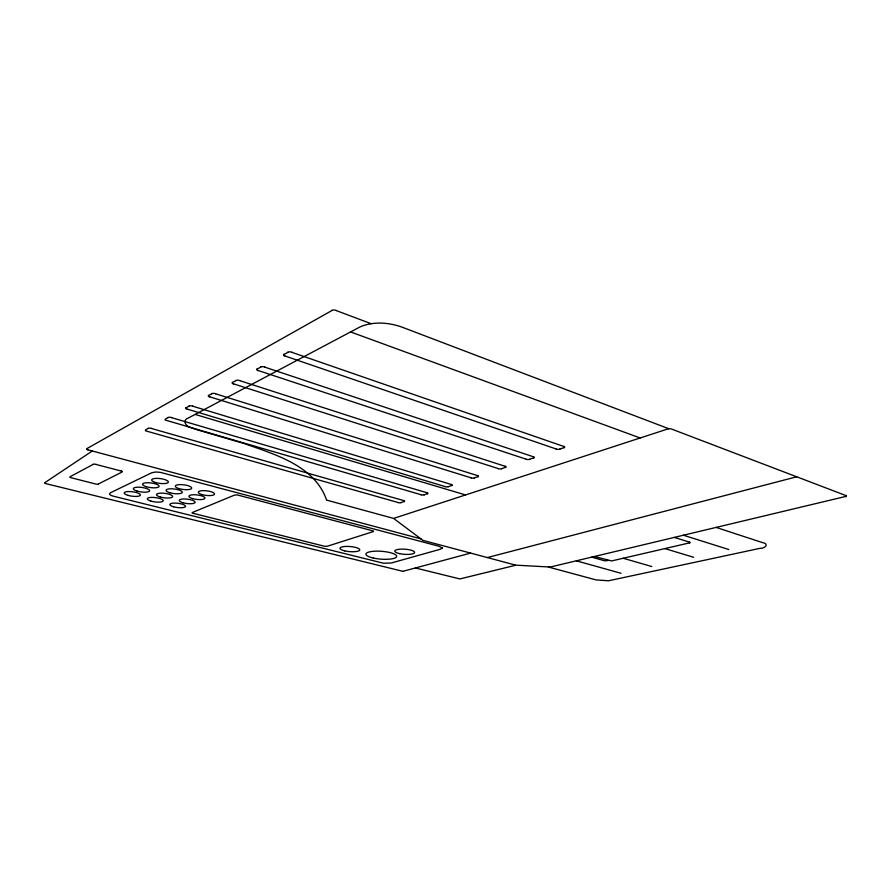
<?xml version="1.0" encoding="UTF-8"?>
<svg xmlns="http://www.w3.org/2000/svg" width="891" height="891" viewBox="0 0 891 891"><rect width="100%" height="100%" fill="white"/><g stroke="black" fill="none" stroke-linecap="round" stroke-linejoin="round"><path stroke-width="1.34" d="M192.233 512.559L234.389 495.162L237.173 494.895L373.485 531.025M373.463 531.537L327.576 546.161L324.937 546.361L192.211 513.082M44.717 482.744L92.296 450.991M86.705 448.719L331.897 310.536M145.489 429.908L148.173 428.437M165.281 419.126L168.109 417.578M186.13 407.766L189.115 406.14M208.739 395.448L211.902 393.722M232.662 382.417L236.004 380.591M257.299 368.985L260.84 367.059M284.162 354.362L287.916 352.313M70.01 476.785L93.087 464.411M98.433 483.969L122.134 471.996M401.039 502.58L404.191 501.522M424.127 494.795L427.424 493.692M448.284 486.653L451.726 485.495M474.302 477.877L477.921 476.663M501.622 468.677L505.42 467.396M529.555 459.255L533.542 457.918M559.737 449.086L563.936 447.661M394.234 518.206L667.749 428.972A2.64 0.924 0.1 0 1 671.469 429.017L845.86 495.541M403.222 571.242L470.604 553.099M487.344 557.566L796.699 476.785M845.314 496.543L550.304 567.032L516.012 565.172L459.89 578.938L415.384 567.968M608.275 560.472L604.677 560.818L591.702 557.142M689.333 542.92L611.627 560.94L594.375 556.507M402.855 571.32L45.987 483.668A2.406 0.646 8.5 0 1 44.851 483.334M668.829 428.749L402.253 327.22C388.855 322.408 373.14 321.116 359.875 326.997L188.614 417.868C181.708 420.006 185.874 426.889 191.175 427.635A37.366 12.463 7.4 0 0 199.25 430.42L244.156 443.54C274.762 454.388 314.712 465.681 326.462 499.773M96.105 464.467L121.02 470.983M393.844 518.484L327.431 500.33A2.138 0.624 5.2 0 1 326.741 500.074M87.942 449.832L420.886 538.843M515.432 565.061L423.102 540.414M548.444 567.044L596.079 579.907L608.486 580.787L760.001 548.344C765.191 548.611 769.646 543.621 762.273 542.53L716.119 527.416M576.354 560.818L621.016 573.281M398.077 502.513L146.647 431.121A2.751 0.869 8.2 0 1 145.3 430.643M151.492 428.493L403.734 500.597M623.21 558.267L651.755 566.509M421.087 494.728L166.417 420.396A2.807 0.924 8 0 1 165.035 419.884M171.529 417.634L427.001 492.734M195.118 414.415L465.525 494.939M187.244 409.103L445.166 486.586M192.623 406.185L451.358 484.492M664.909 548.589L693.621 557.287M209.831 396.851L471.094 477.821M215.511 393.766L477.598 475.616M674.309 537.407L689.489 542.14M683.408 535.224L728.793 549.535M233.709 383.898L498.336 468.61M239.735 380.635L505.164 466.305M258.312 370.556L526.169 459.199M264.683 367.103L533.341 456.771M285.12 356.021L556.251 449.019M291.892 352.346L563.814 446.469M350.586 331.931L640.128 437.971M336.219 310.558L371.269 323.745M394.022 518.74L422.735 540.224M689.901 542.842A2.25 0.613 0.7 0 1 689.478 542.964M689.645 542.107A2.25 0.613 0.7 0 1 689.946 542.218M452.205 485.417A2.461 0.768 3.6 0 1 451.915 485.55M451.503 484.448A2.461 0.768 3.6 0 1 452.16 484.726M448.474 486.709A2.45 0.757 3.7 0 1 445.021 486.642M147.939 428.371A2.751 0.88 8.1 0 1 151.615 428.437M427.847 493.636A2.406 0.724 4 0 1 427.602 493.737M427.134 492.678A2.406 0.724 4 0 1 427.803 492.957M424.316 494.85A2.395 0.724 4 0 1 420.942 494.772M404.559 501.488A2.35 0.702 4.3 0 1 404.369 501.566M403.857 500.553A2.35 0.702 4.3 0 1 404.525 500.82M401.228 502.635A2.35 0.691 4.3 0 1 397.943 502.557M506.01 467.263A2.584 0.846 2.9 0 1 505.609 467.452M505.32 466.249A2.584 0.846 2.9 0 1 505.999 466.572M501.811 468.733A2.573 0.835 2.9 0 1 498.169 468.666M534.21 457.74A2.651 0.88 2.4 0 1 533.731 457.974M533.509 456.715A2.651 0.88 2.4 0 1 534.188 457.05M529.744 459.322A2.64 0.88 2.5 0 1 526.002 459.255M478.456 476.562A2.517 0.802 3.3 0 1 478.099 476.718M477.754 475.571A2.517 0.802 3.3 0 1 478.434 475.883M474.491 477.944A2.517 0.791 3.3 0 1 470.949 477.866M564.682 447.449A2.729 0.924 1.9 0 1 564.126 447.728M563.992 446.402A2.729 0.924 1.9 0 1 564.671 446.759M559.927 449.142A2.718 0.924 2 0 1 556.084 449.086M284.964 356.099A3.185 1.236 7 0 1 283.605 355.297M283.494 354.629A3.185 1.236 7 0 1 283.895 354.273M287.648 352.223A3.196 1.247 6.9 0 1 292.048 352.257M846.283 496.287A2.64 0.78 -1.7 0 1 845.459 496.599M846.06 495.485A2.64 0.78 -1.7 0 1 846.383 495.641M87.841 449.888A2.64 0.78 8.6 0 1 86.605 449.387M331.63 310.436A3.441 1.47 6.4 0 1 336.397 310.458M167.876 417.511A2.818 0.924 8 0 1 171.651 417.567M258.167 370.634A3.096 1.158 7.3 0 1 256.82 369.876M256.708 369.186A3.096 1.158 7.3 0 1 257.054 368.907M260.584 366.981A3.107 1.169 7.2 0 1 264.839 367.014M187.121 409.169A2.873 0.969 7.9 0 1 185.829 408.546M185.718 407.811A2.873 0.969 7.9 0 1 185.885 407.688M188.87 406.062A2.885 0.98 7.9 0 1 192.746 406.118M233.576 383.976A3.018 1.091 7.5 0 1 232.25 383.275M232.139 382.551A3.018 1.091 7.5 0 1 232.417 382.328M235.747 380.513A3.029 1.103 7.5 0 1 239.879 380.557M209.697 396.929A2.94 1.036 7.7 0 1 208.394 396.272M208.271 395.537A2.94 1.036 7.7 0 1 208.494 395.37M211.646 393.655A2.951 1.036 7.7 0 1 215.644 393.699M98.21 484.147A2.428 0.668 8 0 1 95.46 483.958L71.213 477.765A2.473 0.679 8.3 0 1 69.999 477.409M93.121 464.256A2.539 0.724 8.3 0 1 96.206 464.411M121.12 470.927A2.506 0.713 7.9 0 1 122.201 471.339M442.337 548.01L440.377 549.235L391.26 563.012L383.542 563.235L114.984 496.588C113.213 496.187 107.054 494.728 110.484 492.756L151.804 472.742L155.535 471.996L160.257 472.341L438.873 546.239L442.337 548.01M137.103 491.097A8.253 2.283 7.5 0 0 149.666 490.774A8.253 2.283 7.5 0 0 137.704 487.188A8.253 2.283 7.5 0 0 137.103 491.097M169.747 492.734A8.208 2.305 7.1 0 0 182.321 492.344A8.208 2.305 7.1 0 0 170.448 488.803A8.208 2.305 7.1 0 0 169.747 492.734M182.933 502.747A8.008 2.205 6.9 0 0 195.151 502.335A8.008 2.205 6.9 0 0 183.535 498.971A8.008 2.205 6.9 0 0 182.933 502.747M399.602 553.634A9.946 2.573 4.1 0 0 414.649 552.476A9.946 2.573 4.1 0 0 399.936 549.179A9.946 2.573 4.1 0 0 399.602 553.634M155.557 482.51A8.431 2.406 7.4 0 0 168.388 482.076A8.431 2.406 7.4 0 0 156.137 478.378A8.431 2.406 7.4 0 0 155.557 482.51M344.717 550.872A9.946 2.562 4.7 0 0 359.797 549.903A9.946 2.562 4.7 0 0 345.14 546.461A9.946 2.562 4.7 0 0 344.717 550.872M202.068 494.616A8.175 2.317 6.7 0 0 214.531 494.104A8.175 2.317 6.7 0 0 202.658 490.651A8.175 2.317 6.7 0 0 202.068 494.616M151.013 501.132A8.041 2.183 7.2 0 0 163.231 500.787A8.041 2.183 7.2 0 0 151.515 497.39A8.041 2.183 7.2 0 0 151.013 501.132M173.511 506.779A7.919 2.15 6.9 0 0 185.562 506.389A7.919 2.15 6.9 0 0 174.012 503.092A7.919 2.15 6.9 0 0 173.511 506.779M192.679 498.637A8.097 2.261 6.8 0 0 204.986 498.147A8.097 2.261 6.8 0 0 193.169 494.761A8.097 2.261 6.8 0 0 192.679 498.637M146.402 486.731A8.342 2.339 7.4 0 0 159.144 486.386A8.342 2.339 7.4 0 0 147.104 482.722A8.342 2.339 7.4 0 0 146.402 486.731M160.269 496.989A8.13 2.239 7.2 0 0 172.665 496.621A8.13 2.239 7.2 0 0 160.87 493.146A8.13 2.239 7.2 0 0 160.269 496.989M127.914 495.34A8.164 2.228 7.5 0 0 140.399 495.095A8.164 2.228 7.5 0 0 128.638 491.542A8.164 2.228 7.5 0 0 127.914 495.34M373.34 558.044A15.414 3.932 4.3 0 0 396.684 556.407A15.414 3.932 4.3 0 0 373.908 551.251A15.414 3.932 4.3 0 0 373.34 558.044M179.08 488.636A8.297 2.361 7.1 0 0 191.721 488.157A8.297 2.361 7.1 0 0 179.659 484.593A8.297 2.361 7.1 0 0 179.08 488.636"/></g></svg>
